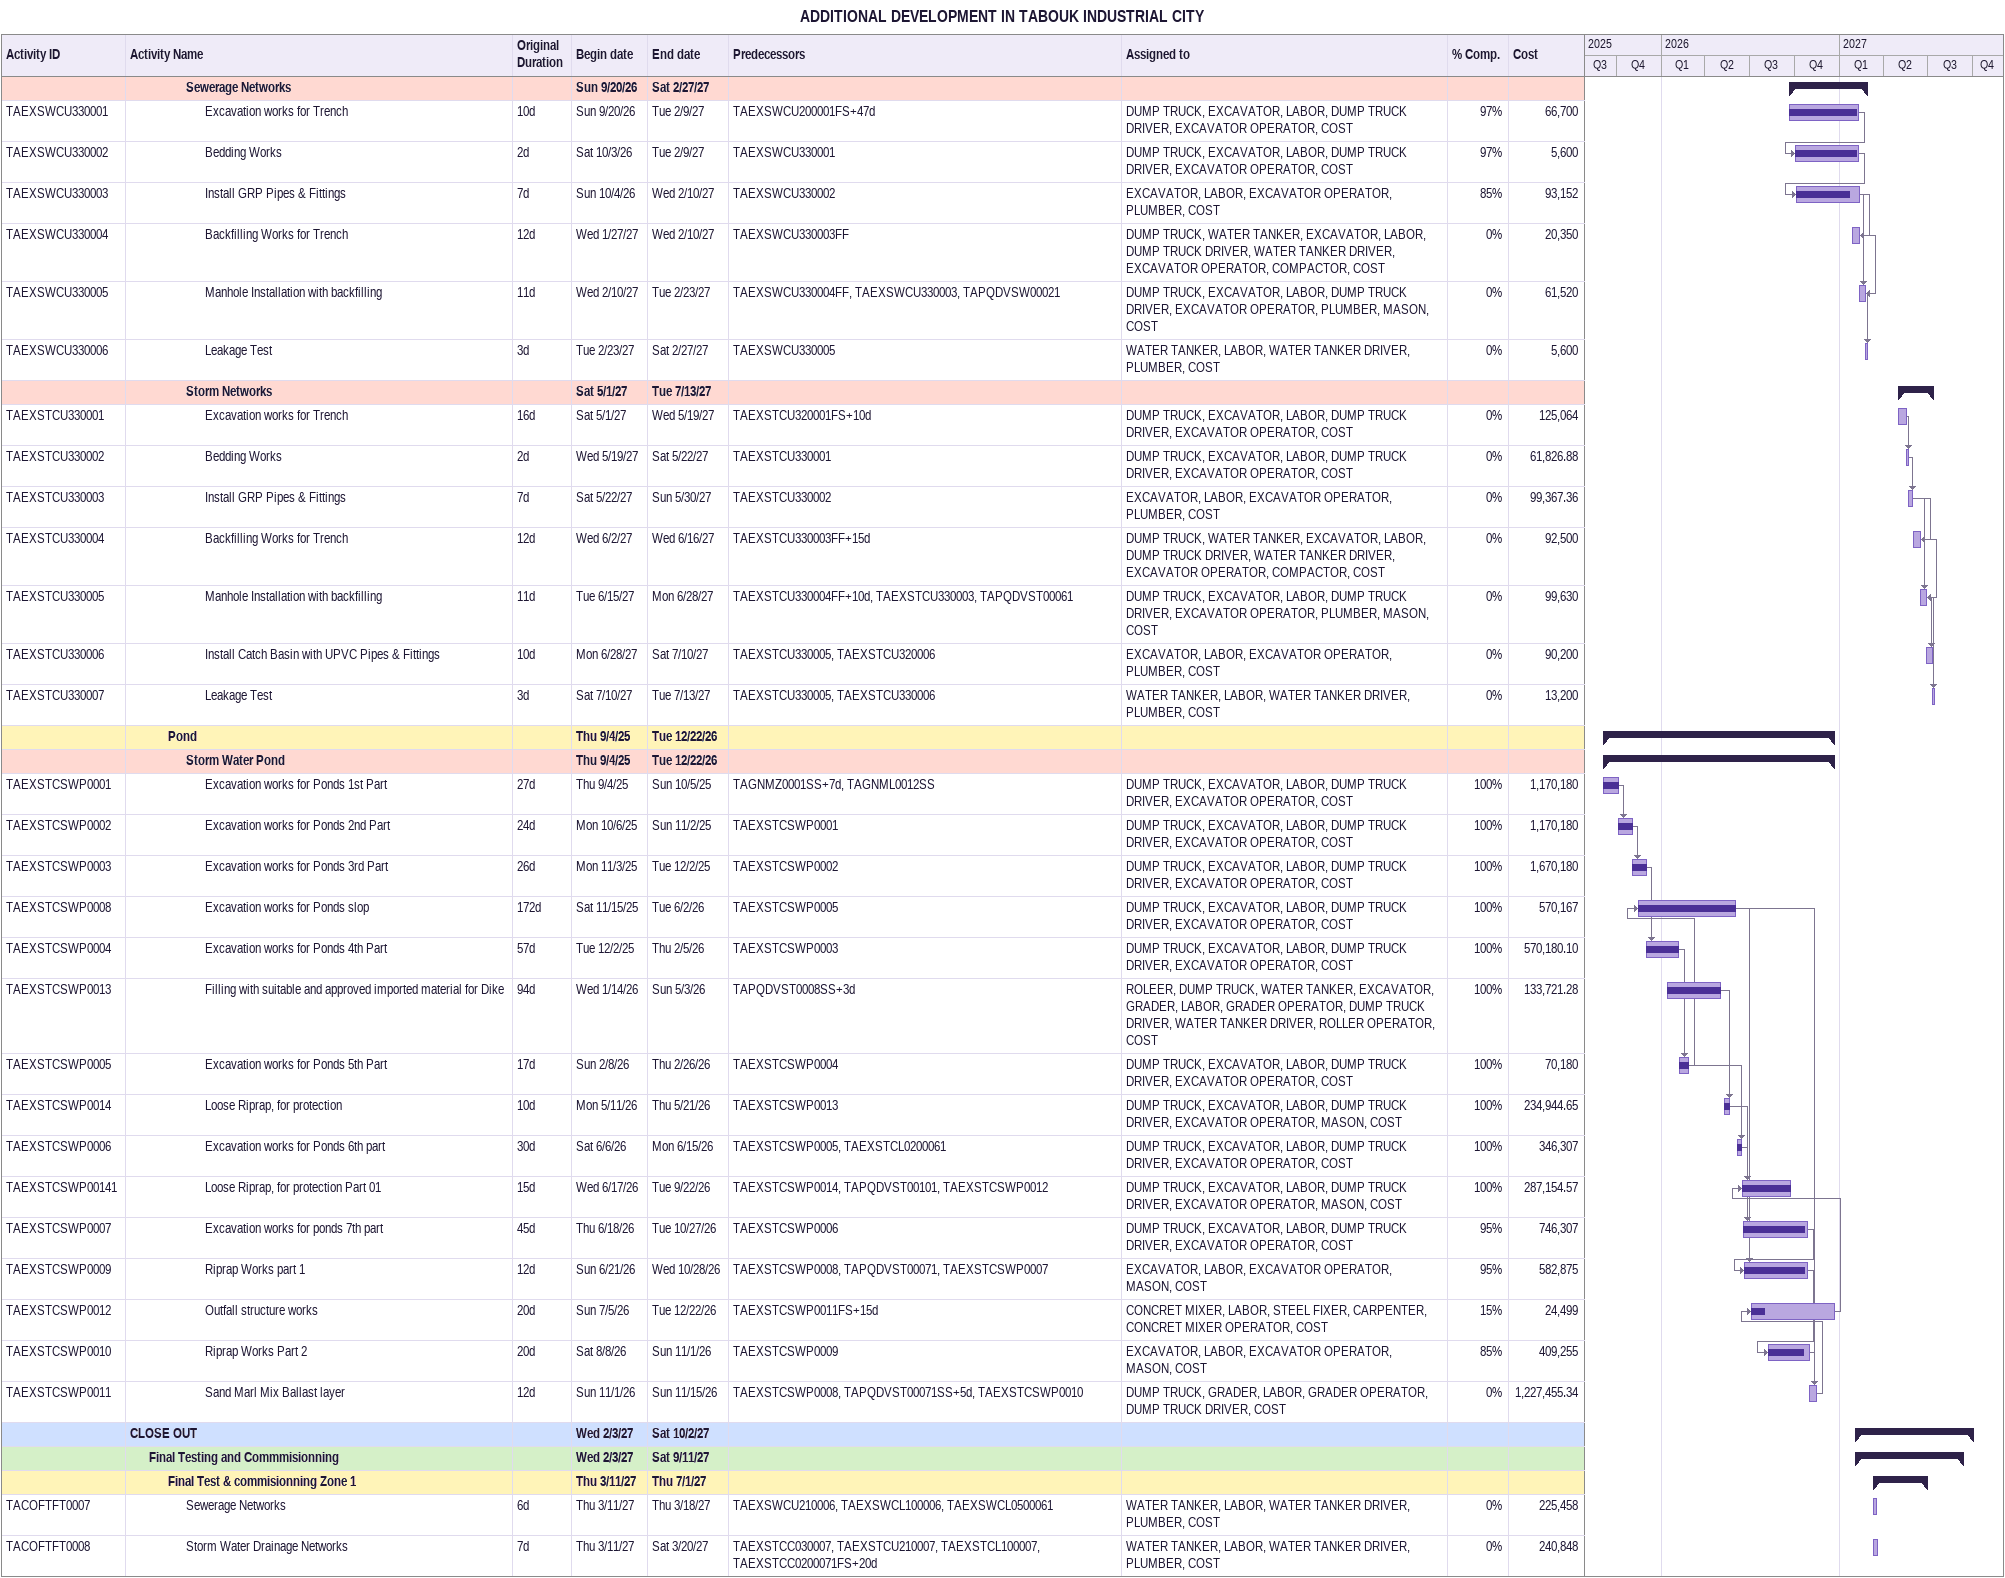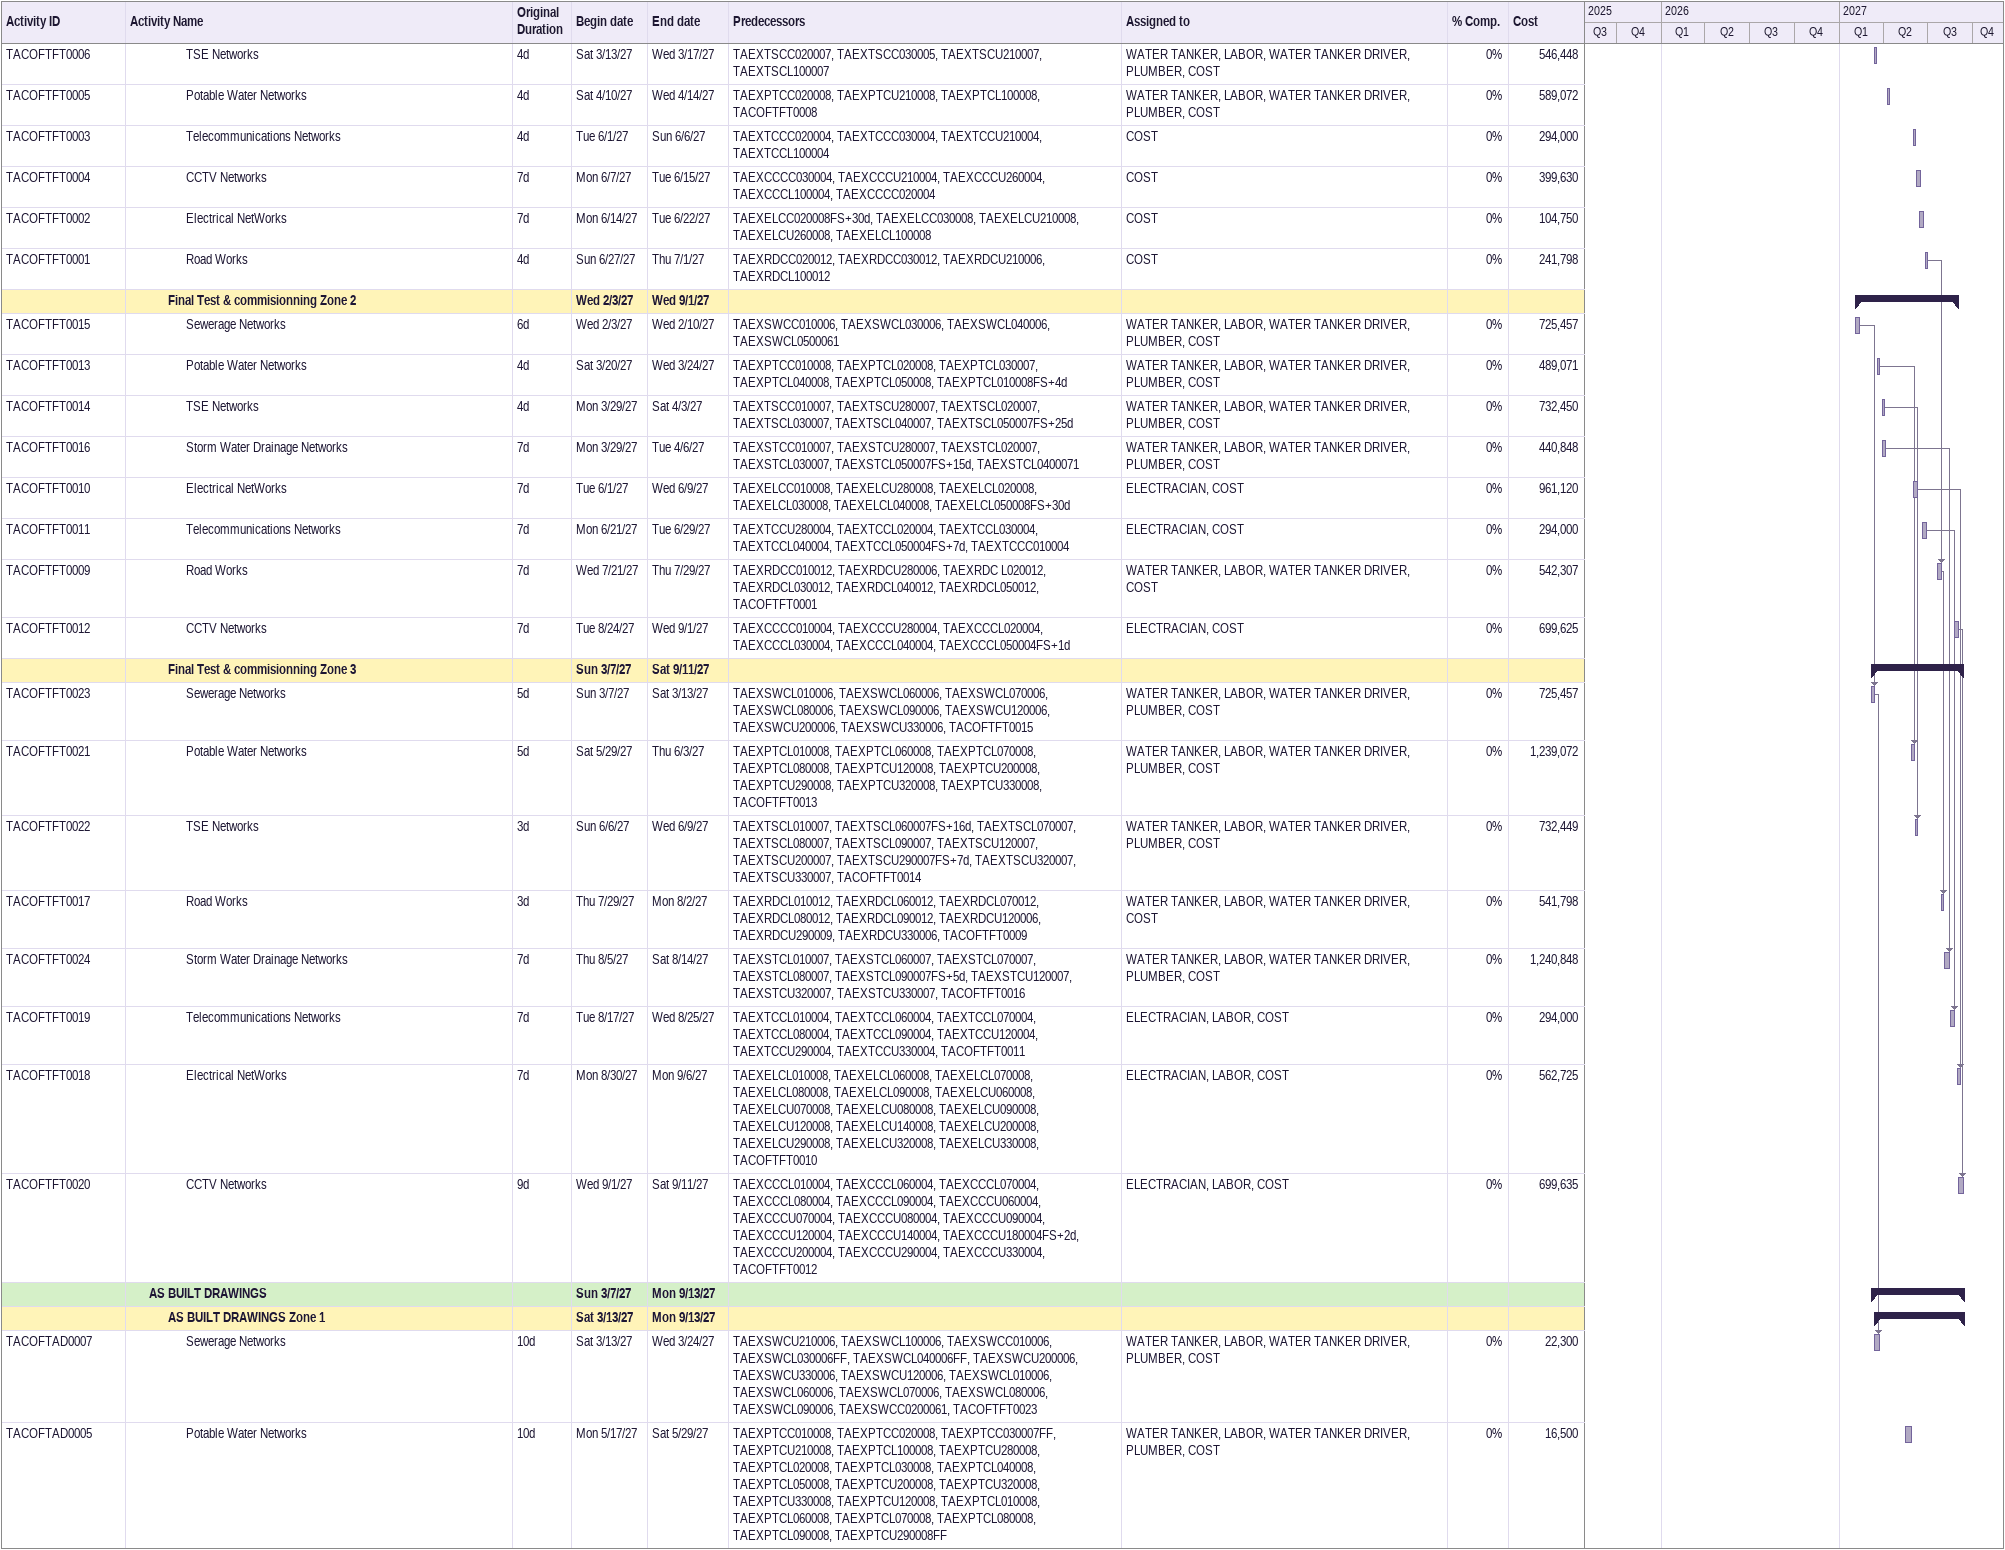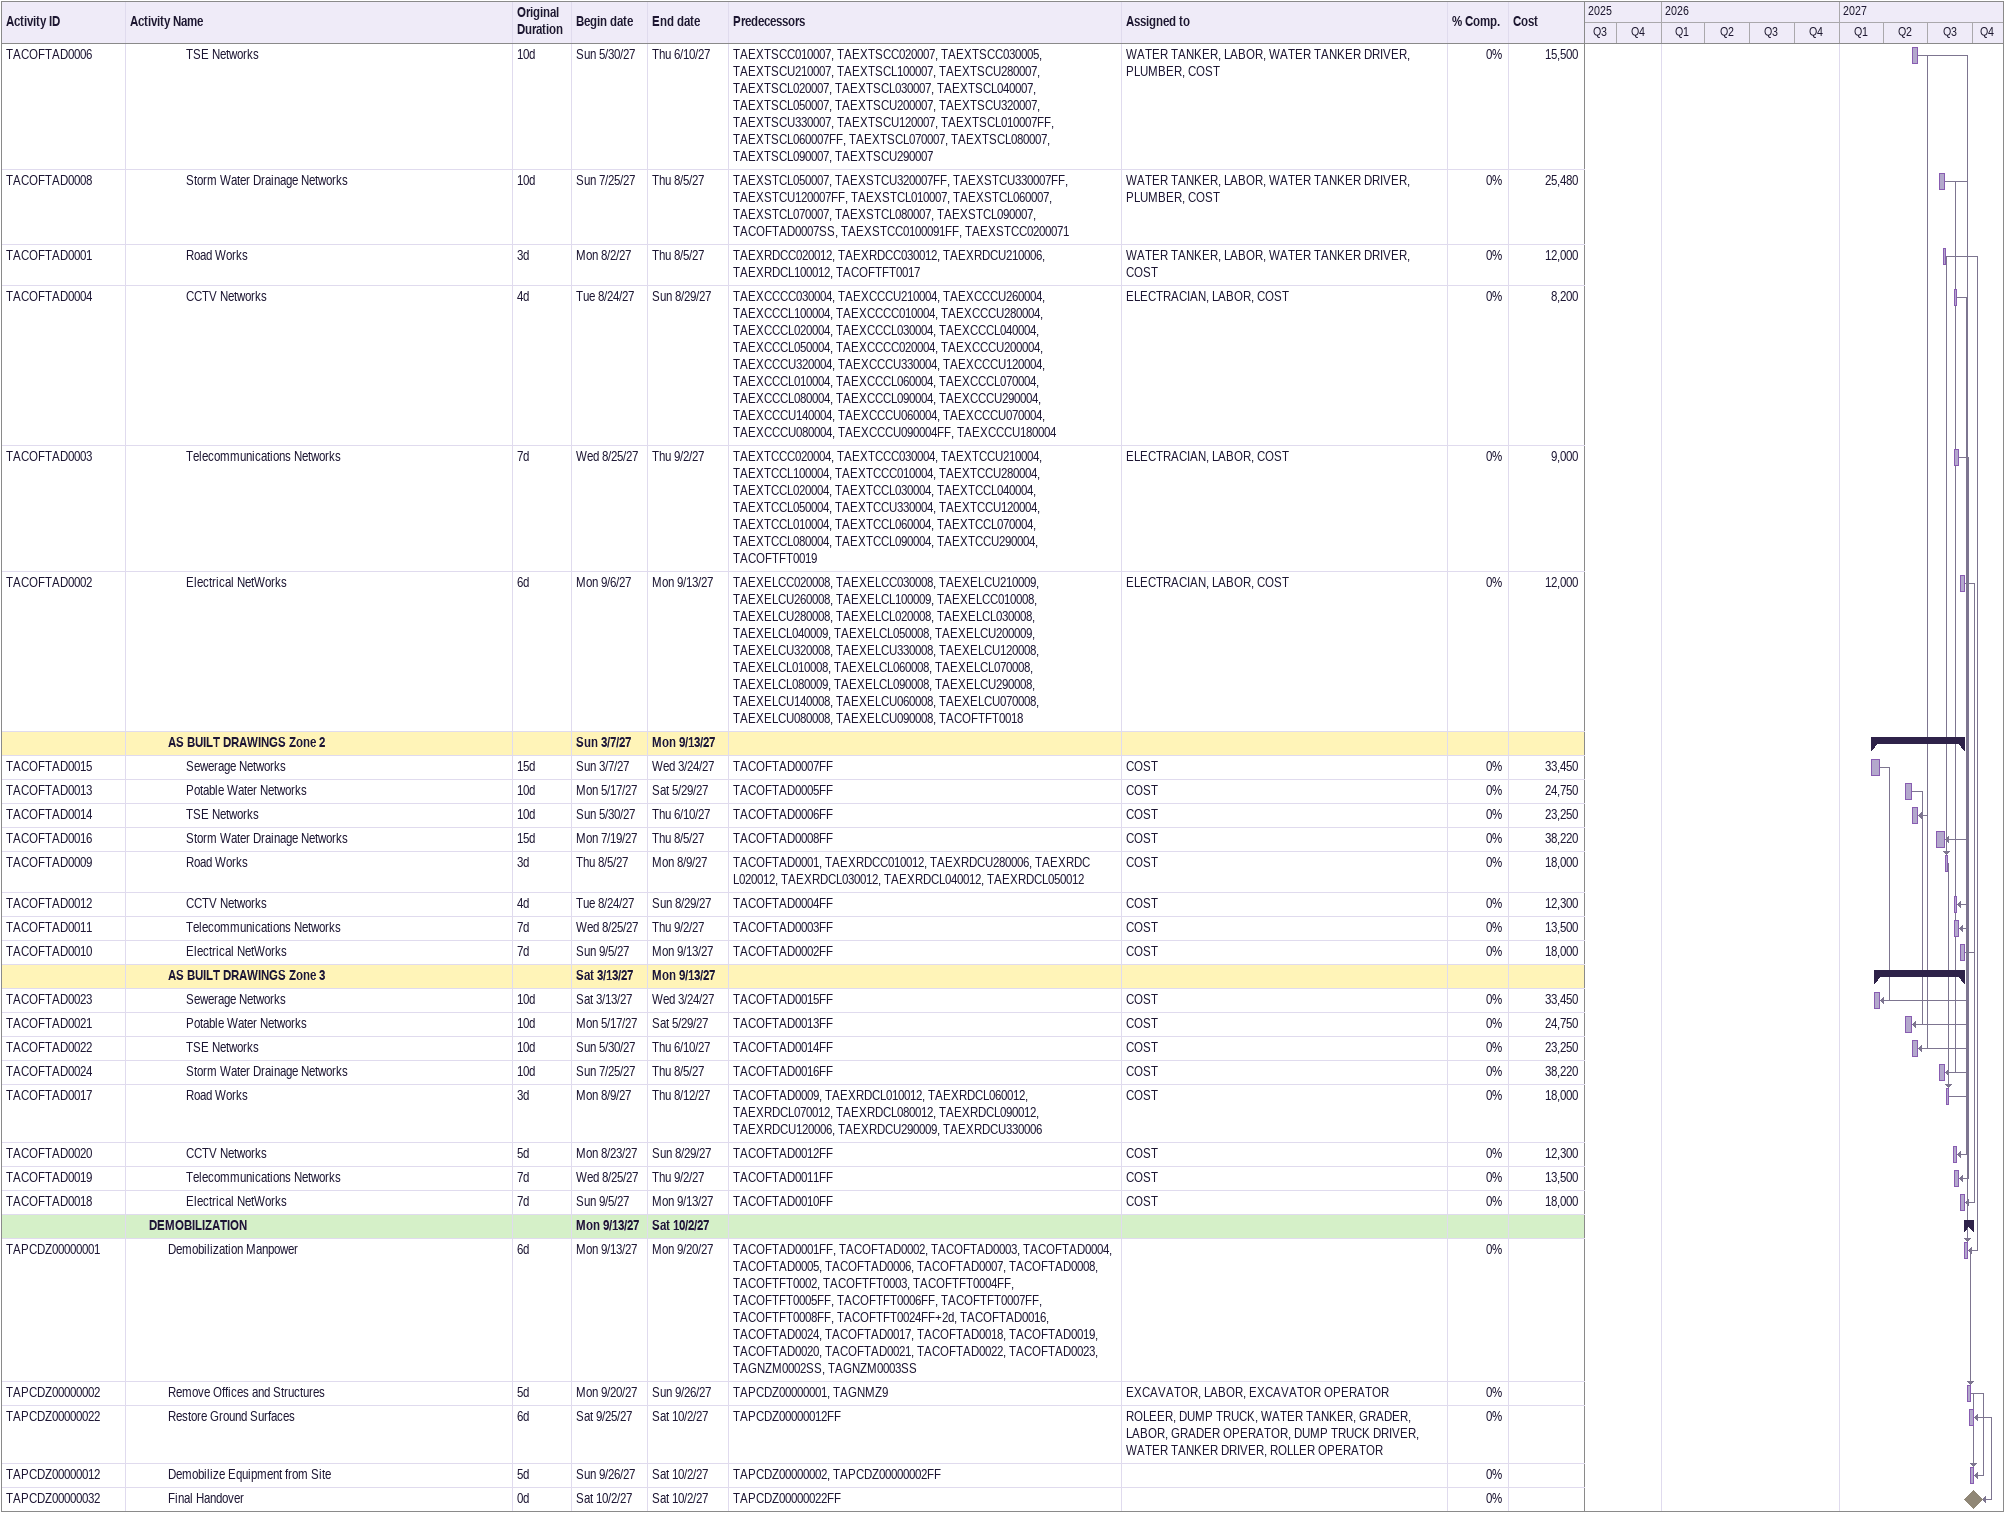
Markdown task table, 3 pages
ADDITIONAL DEVELOPMENT IN TABOUK INDUSTRIAL CITY

| ID | Level | Task | Original duration | Start | Finish | Predecessors | Resources | % complete | Cost |
|---|---|---|---|---|---|---|---|---|---|
|  | 4 | **Sewerage Networks** |  | 2026-09-20 | 2027-02-27 |  |  |  |  |
| TAEXSWCU330001 | 5 | Excavation works for Trench | 10d | 2026-09-20 | 2027-02-09 | TAEXSWCU200001FS+47d | DUMP TRUCK, EXCAVATOR, LABOR, DUMP TRUCK DRIVER, EXCAVATOR OPERATOR, COST | 97 | 66700 |
| TAEXSWCU330002 | 5 | Bedding Works | 2d | 2026-10-03 | 2027-02-09 | TAEXSWCU330001 | DUMP TRUCK, EXCAVATOR, LABOR, DUMP TRUCK DRIVER, EXCAVATOR OPERATOR, COST | 97 | 5600 |
| TAEXSWCU330003 | 5 | Install GRP Pipes & Fittings | 7d | 2026-10-04 | 2027-02-10 | TAEXSWCU330002 | EXCAVATOR, LABOR, EXCAVATOR OPERATOR, PLUMBER, COST | 85 | 93152 |
| TAEXSWCU330004 | 5 | Backfilling Works for Trench | 12d | 2027-01-27 | 2027-02-10 | TAEXSWCU330003FF | DUMP TRUCK, WATER TANKER, EXCAVATOR, LABOR, DUMP TRUCK DRIVER, WATER TANKER DRIVER, EXCAVATOR OPERATOR, COMPACTOR, COST | 0 | 20350 |
| TAEXSWCU330005 | 5 | Manhole Installation with backfilling | 11d | 2027-02-10 | 2027-02-23 | TAEXSWCU330004FF, TAEXSWCU330003, TAPQDVSW00021 | DUMP TRUCK, EXCAVATOR, LABOR, DUMP TRUCK DRIVER, EXCAVATOR OPERATOR, PLUMBER, MASON, COST | 0 | 61520 |
| TAEXSWCU330006 | 5 | Leakage Test | 3d | 2027-02-23 | 2027-02-27 | TAEXSWCU330005 | WATER TANKER, LABOR, WATER TANKER DRIVER, PLUMBER, COST | 0 | 5600 |
|  | 4 | **Storm Networks** |  | 2027-05-01 | 2027-07-13 |  |  |  |  |
| TAEXSTCU330001 | 5 | Excavation works for Trench | 16d | 2027-05-01 | 2027-05-19 | TAEXSTCU320001FS+10d | DUMP TRUCK, EXCAVATOR, LABOR, DUMP TRUCK DRIVER, EXCAVATOR OPERATOR, COST | 0 | 125064 |
| TAEXSTCU330002 | 5 | Bedding Works | 2d | 2027-05-19 | 2027-05-22 | TAEXSTCU330001 | DUMP TRUCK, EXCAVATOR, LABOR, DUMP TRUCK DRIVER, EXCAVATOR OPERATOR, COST | 0 | 61826.88 |
| TAEXSTCU330003 | 5 | Install GRP Pipes & Fittings | 7d | 2027-05-22 | 2027-05-30 | TAEXSTCU330002 | EXCAVATOR, LABOR, EXCAVATOR OPERATOR, PLUMBER, COST | 0 | 99367.36 |
| TAEXSTCU330004 | 5 | Backfilling Works for Trench | 12d | 2027-06-02 | 2027-06-16 | TAEXSTCU330003FF+15d | DUMP TRUCK, WATER TANKER, EXCAVATOR, LABOR, DUMP TRUCK DRIVER, WATER TANKER DRIVER, EXCAVATOR OPERATOR, COMPACTOR, COST | 0 | 92500 |
| TAEXSTCU330005 | 5 | Manhole Installation with backfilling | 11d | 2027-06-15 | 2027-06-28 | TAEXSTCU330004FF+10d, TAEXSTCU330003, TAPQDVST00061 | DUMP TRUCK, EXCAVATOR, LABOR, DUMP TRUCK DRIVER, EXCAVATOR OPERATOR, PLUMBER, MASON, COST | 0 | 99630 |
| TAEXSTCU330006 | 5 | Install Catch Basin with UPVC Pipes & Fittings | 10d | 2027-06-28 | 2027-07-10 | TAEXSTCU330005, TAEXSTCU320006 | EXCAVATOR, LABOR, EXCAVATOR OPERATOR, PLUMBER, COST | 0 | 90200 |
| TAEXSTCU330007 | 5 | Leakage Test | 3d | 2027-07-10 | 2027-07-13 | TAEXSTCU330005, TAEXSTCU330006 | WATER TANKER, LABOR, WATER TANKER DRIVER, PLUMBER, COST | 0 | 13200 |
|  | 3 | **Pond** |  | 2025-09-04 | 2026-12-22 |  |  |  |  |
|  | 4 | **Storm Water Pond** |  | 2025-09-04 | 2026-12-22 |  |  |  |  |
| TAEXSTCSWP0001 | 5 | Excavation works for Ponds 1st Part | 27d | 2025-09-04 | 2025-10-05 | TAGNMZ0001SS+7d, TAGNML0012SS | DUMP TRUCK, EXCAVATOR, LABOR, DUMP TRUCK DRIVER, EXCAVATOR OPERATOR, COST | 100 | 1170180 |
| TAEXSTCSWP0002 | 5 | Excavation works for Ponds 2nd Part | 24d | 2025-10-06 | 2025-11-02 | TAEXSTCSWP0001 | DUMP TRUCK, EXCAVATOR, LABOR, DUMP TRUCK DRIVER, EXCAVATOR OPERATOR, COST | 100 | 1170180 |
| TAEXSTCSWP0003 | 5 | Excavation works for Ponds 3rd Part | 26d | 2025-11-03 | 2025-12-02 | TAEXSTCSWP0002 | DUMP TRUCK, EXCAVATOR, LABOR, DUMP TRUCK DRIVER, EXCAVATOR OPERATOR, COST | 100 | 1670180 |
| TAEXSTCSWP0008 | 5 | Excavation works for Ponds slop | 172d | 2025-11-15 | 2026-06-02 | TAEXSTCSWP0005 | DUMP TRUCK, EXCAVATOR, LABOR, DUMP TRUCK DRIVER, EXCAVATOR OPERATOR, COST | 100 | 570167 |
| TAEXSTCSWP0004 | 5 | Excavation works for Ponds 4th Part | 57d | 2025-12-02 | 2026-02-05 | TAEXSTCSWP0003 | DUMP TRUCK, EXCAVATOR, LABOR, DUMP TRUCK DRIVER, EXCAVATOR OPERATOR, COST | 100 | 570180.10 |
| TAEXSTCSWP0013 | 5 | Filling with suitable and approved imported material for Dike | 94d | 2026-01-14 | 2026-05-03 | TAPQDVST0008SS+3d | ROLEER, DUMP TRUCK, WATER TANKER, EXCAVATOR, GRADER, LABOR, GRADER OPERATOR, DUMP TRUCK DRIVER, WATER TANKER DRIVER, ROLLER OPERATOR, COST | 100 | 133721.28 |
| TAEXSTCSWP0005 | 5 | Excavation works for Ponds 5th Part | 17d | 2026-02-08 | 2026-02-26 | TAEXSTCSWP0004 | DUMP TRUCK, EXCAVATOR, LABOR, DUMP TRUCK DRIVER, EXCAVATOR OPERATOR, COST | 100 | 70180 |
| TAEXSTCSWP0014 | 5 | Loose Riprap, for protection | 10d | 2026-05-11 | 2026-05-21 | TAEXSTCSWP0013 | DUMP TRUCK, EXCAVATOR, LABOR, DUMP TRUCK DRIVER, EXCAVATOR OPERATOR, MASON, COST | 100 | 234944.65 |
| TAEXSTCSWP0006 | 5 | Excavation works for Ponds 6th part | 30d | 2026-06-06 | 2026-06-15 | TAEXSTCSWP0005, TAEXSTCL0200061 | DUMP TRUCK, EXCAVATOR, LABOR, DUMP TRUCK DRIVER, EXCAVATOR OPERATOR, COST | 100 | 346307 |
| TAEXSTCSWP00141 | 5 | Loose Riprap, for protection Part 01 | 15d | 2026-06-17 | 2026-09-22 | TAEXSTCSWP0014, TAPQDVST00101, TAEXSTCSWP0012 | DUMP TRUCK, EXCAVATOR, LABOR, DUMP TRUCK DRIVER, EXCAVATOR OPERATOR, MASON, COST | 100 | 287154.57 |
| TAEXSTCSWP0007 | 5 | Excavation works for ponds 7th part | 45d | 2026-06-18 | 2026-10-27 | TAEXSTCSWP0006 | DUMP TRUCK, EXCAVATOR, LABOR, DUMP TRUCK DRIVER, EXCAVATOR OPERATOR, COST | 95 | 746307 |
| TAEXSTCSWP0009 | 5 | Riprap Works part 1 | 12d | 2026-06-21 | 2026-10-28 | TAEXSTCSWP0008, TAPQDVST00071, TAEXSTCSWP0007 | EXCAVATOR, LABOR, EXCAVATOR OPERATOR, MASON, COST | 95 | 582875 |
| TAEXSTCSWP0012 | 5 | Outfall structure works | 20d | 2026-07-05 | 2026-12-22 | TAEXSTCSWP0011FS+15d | CONCRET MIXER, LABOR, STEEL FIXER, CARPENTER, CONCRET MIXER OPERATOR, COST | 15 | 24499 |
| TAEXSTCSWP0010 | 5 | Riprap Works Part 2 | 20d | 2026-08-08 | 2026-11-01 | TAEXSTCSWP0009 | EXCAVATOR, LABOR, EXCAVATOR OPERATOR, MASON, COST | 85 | 409255 |
| TAEXSTCSWP0011 | 5 | Sand Marl Mix Ballast layer | 12d | 2026-11-01 | 2026-11-15 | TAEXSTCSWP0008, TAPQDVST00071SS+5d, TAEXSTCSWP0010 | DUMP TRUCK, GRADER, LABOR, GRADER OPERATOR, DUMP TRUCK DRIVER, COST | 0 | 1227455.34 |
|  | 1 | **CLOSE OUT** |  | 2027-02-03 | 2027-10-02 |  |  |  |  |
|  | 2 | **Final Testing and Commmisionning** |  | 2027-02-03 | 2027-09-11 |  |  |  |  |
|  | 3 | **Final Test & commisionning Zone 1** |  | 2027-03-11 | 2027-07-01 |  |  |  |  |
| TACOFTFT0007 | 4 | Sewerage Networks | 6d | 2027-03-11 | 2027-03-18 | TAEXSWCU210006, TAEXSWCL100006, TAEXSWCL0500061 | WATER TANKER, LABOR, WATER TANKER DRIVER, PLUMBER, COST | 0 | 225458 |
| TACOFTFT0008 | 4 | Storm Water Drainage Networks | 7d | 2027-03-11 | 2027-03-20 | TAEXSTCC030007, TAEXSTCU210007, TAEXSTCL100007, TAEXSTCC0200071FS+20d | WATER TANKER, LABOR, WATER TANKER DRIVER, PLUMBER, COST | 0 | 240848 |
| TACOFTFT0006 | 4 | TSE Networks | 4d | 2027-03-13 | 2027-03-17 | TAEXTSCC020007, TAEXTSCC030005, TAEXTSCU210007, TAEXTSCL100007 | WATER TANKER, LABOR, WATER TANKER DRIVER, PLUMBER, COST | 0 | 546448 |
| TACOFTFT0005 | 4 | Potable Water Networks | 4d | 2027-04-10 | 2027-04-14 | TAEXPTCC020008, TAEXPTCU210008, TAEXPTCL100008, TACOFTFT0008 | WATER TANKER, LABOR, WATER TANKER DRIVER, PLUMBER, COST | 0 | 589072 |
| TACOFTFT0003 | 4 | Telecommunications Networks | 4d | 2027-06-01 | 2027-06-06 | TAEXTCCC020004, TAEXTCCC030004, TAEXTCCU210004, TAEXTCCL100004 | COST | 0 | 294000 |
| TACOFTFT0004 | 4 | CCTV Networks | 7d | 2027-06-07 | 2027-06-15 | TAEXCCCC030004, TAEXCCCU210004, TAEXCCCU260004, TAEXCCCL100004, TAEXCCCC020004 | COST | 0 | 399630 |
| TACOFTFT0002 | 4 | Electrical NetWorks | 7d | 2027-06-14 | 2027-06-22 | TAEXELCC020008FS+30d, TAEXELCC030008, TAEXELCU210008, TAEXELCU260008, TAEXELCL100008 | COST | 0 | 104750 |
| TACOFTFT0001 | 4 | Road Works | 4d | 2027-06-27 | 2027-07-01 | TAEXRDCC020012, TAEXRDCC030012, TAEXRDCU210006, TAEXRDCL100012 | COST | 0 | 241798 |
|  | 3 | **Final Test & commisionning Zone 2** |  | 2027-02-03 | 2027-09-01 |  |  |  |  |
| TACOFTFT0015 | 4 | Sewerage Networks | 6d | 2027-02-03 | 2027-02-10 | TAEXSWCC010006, TAEXSWCL030006, TAEXSWCL040006, TAEXSWCL0500061 | WATER TANKER, LABOR, WATER TANKER DRIVER, PLUMBER, COST | 0 | 725457 |
| TACOFTFT0013 | 4 | Potable Water Networks | 4d | 2027-03-20 | 2027-03-24 | TAEXPTCC010008, TAEXPTCL020008, TAEXPTCL030007, TAEXPTCL040008, TAEXPTCL050008, TAEXPTCL010008FS+4d | WATER TANKER, LABOR, WATER TANKER DRIVER, PLUMBER, COST | 0 | 489071 |
| TACOFTFT0014 | 4 | TSE Networks | 4d | 2027-03-29 | 2027-04-03 | TAEXTSCC010007, TAEXTSCU280007, TAEXTSCL020007, TAEXTSCL030007, TAEXTSCL040007, TAEXTSCL050007FS+25d | WATER TANKER, LABOR, WATER TANKER DRIVER, PLUMBER, COST | 0 | 732450 |
| TACOFTFT0016 | 4 | Storm Water Drainage Networks | 7d | 2027-03-29 | 2027-04-06 | TAEXSTCC010007, TAEXSTCU280007, TAEXSTCL020007, TAEXSTCL030007, TAEXSTCL050007FS+15d, TAEXSTCL0400071 | WATER TANKER, LABOR, WATER TANKER DRIVER, PLUMBER, COST | 0 | 440848 |
| TACOFTFT0010 | 4 | Electrical NetWorks | 7d | 2027-06-01 | 2027-06-09 | TAEXELCC010008, TAEXELCU280008, TAEXELCL020008, TAEXELCL030008, TAEXELCL040008, TAEXELCL050008FS+30d | ELECTRACIAN, COST | 0 | 961120 |
| TACOFTFT0011 | 4 | Telecommunications Networks | 7d | 2027-06-21 | 2027-06-29 | TAEXTCCU280004, TAEXTCCL020004, TAEXTCCL030004, TAEXTCCL040004, TAEXTCCL050004FS+7d, TAEXTCCC010004 | ELECTRACIAN, COST | 0 | 294000 |
| TACOFTFT0009 | 4 | Road Works | 7d | 2027-07-21 | 2027-07-29 | TAEXRDCC010012, TAEXRDCU280006, TAEXRDC L020012, TAEXRDCL030012, TAEXRDCL040012, TAEXRDCL050012, TACOFTFT0001 | WATER TANKER, LABOR, WATER TANKER DRIVER, COST | 0 | 542307 |
| TACOFTFT0012 | 4 | CCTV Networks | 7d | 2027-08-24 | 2027-09-01 | TAEXCCCC010004, TAEXCCCU280004, TAEXCCCL020004, TAEXCCCL030004, TAEXCCCL040004, TAEXCCCL050004FS+1d | ELECTRACIAN, COST | 0 | 699625 |
|  | 3 | **Final Test & commisionning Zone 3** |  | 2027-03-07 | 2027-09-11 |  |  |  |  |
| TACOFTFT0023 | 4 | Sewerage Networks | 5d | 2027-03-07 | 2027-03-13 | TAEXSWCL010006, TAEXSWCL060006, TAEXSWCL070006, TAEXSWCL080006, TAEXSWCL090006, TAEXSWCU120006, TAEXSWCU200006, TAEXSWCU330006, TACOFTFT0015 | WATER TANKER, LABOR, WATER TANKER DRIVER, PLUMBER, COST | 0 | 725457 |
| TACOFTFT0021 | 4 | Potable Water Networks | 5d | 2027-05-29 | 2027-06-03 | TAEXPTCL010008, TAEXPTCL060008, TAEXPTCL070008, TAEXPTCL080008, TAEXPTCU120008, TAEXPTCU200008, TAEXPTCU290008, TAEXPTCU320008, TAEXPTCU330008, TACOFTFT0013 | WATER TANKER, LABOR, WATER TANKER DRIVER, PLUMBER, COST | 0 | 1239072 |
| TACOFTFT0022 | 4 | TSE Networks | 3d | 2027-06-06 | 2027-06-09 | TAEXTSCL010007, TAEXTSCL060007FS+16d, TAEXTSCL070007, TAEXTSCL080007, TAEXTSCL090007, TAEXTSCU120007, TAEXTSCU200007, TAEXTSCU290007FS+7d, TAEXTSCU320007, TAEXTSCU330007, TACOFTFT0014 | WATER TANKER, LABOR, WATER TANKER DRIVER, PLUMBER, COST | 0 | 732449 |
| TACOFTFT0017 | 4 | Road Works | 3d | 2027-07-29 | 2027-08-02 | TAEXRDCL010012, TAEXRDCL060012, TAEXRDCL070012, TAEXRDCL080012, TAEXRDCL090012, TAEXRDCU120006, TAEXRDCU290009, TAEXRDCU330006, TACOFTFT0009 | WATER TANKER, LABOR, WATER TANKER DRIVER, COST | 0 | 541798 |
| TACOFTFT0024 | 4 | Storm Water Drainage Networks | 7d | 2027-08-05 | 2027-08-14 | TAEXSTCL010007, TAEXSTCL060007, TAEXSTCL070007, TAEXSTCL080007, TAEXSTCL090007FS+5d, TAEXSTCU120007, TAEXSTCU320007, TAEXSTCU330007, TACOFTFT0016 | WATER TANKER, LABOR, WATER TANKER DRIVER, PLUMBER, COST | 0 | 1240848 |
| TACOFTFT0019 | 4 | Telecommunications Networks | 7d | 2027-08-17 | 2027-08-25 | TAEXTCCL010004, TAEXTCCL060004, TAEXTCCL070004, TAEXTCCL080004, TAEXTCCL090004, TAEXTCCU120004, TAEXTCCU290004, TAEXTCCU330004, TACOFTFT0011 | ELECTRACIAN, LABOR, COST | 0 | 294000 |
| TACOFTFT0018 | 4 | Electrical NetWorks | 7d | 2027-08-30 | 2027-09-06 | TAEXELCL010008, TAEXELCL060008, TAEXELCL070008, TAEXELCL080008, TAEXELCL090008, TAEXELCU060008, TAEXELCU070008, TAEXELCU080008, TAEXELCU090008, TAEXELCU120008, TAEXELCU140008, TAEXELCU200008, TAEXELCU290008, TAEXELCU320008, TAEXELCU330008, TACOFTFT0010 | ELECTRACIAN, LABOR, COST | 0 | 562725 |
| TACOFTFT0020 | 4 | CCTV Networks | 9d | 2027-09-01 | 2027-09-11 | TAEXCCCL010004, TAEXCCCL060004, TAEXCCCL070004, TAEXCCCL080004, TAEXCCCL090004, TAEXCCCU060004, TAEXCCCU070004, TAEXCCCU080004, TAEXCCCU090004, TAEXCCCU120004, TAEXCCCU140004, TAEXCCCU180004FS+2d, TAEXCCCU200004, TAEXCCCU290004, TAEXCCCU330004, TACOFTFT0012 | ELECTRACIAN, LABOR, COST | 0 | 699635 |
|  | 2 | **AS BUILT DRAWINGS** |  | 2027-03-07 | 2027-09-13 |  |  |  |  |
|  | 3 | **AS BUILT DRAWINGS Zone 1** |  | 2027-03-13 | 2027-09-13 |  |  |  |  |
| TACOFTAD0007 | 4 | Sewerage Networks | 10d | 2027-03-13 | 2027-03-24 | TAEXSWCU210006, TAEXSWCL100006, TAEXSWCC010006, TAEXSWCL030006FF, TAEXSWCL040006FF, TAEXSWCU200006, TAEXSWCU330006, TAEXSWCU120006, TAEXSWCL010006, TAEXSWCL060006, TAEXSWCL070006, TAEXSWCL080006, TAEXSWCL090006, TAEXSWCC0200061, TACOFTFT0023 | WATER TANKER, LABOR, WATER TANKER DRIVER, PLUMBER, COST | 0 | 22300 |
| TACOFTAD0005 | 4 | Potable Water Networks | 10d | 2027-05-17 | 2027-05-29 | TAEXPTCC010008, TAEXPTCC020008, TAEXPTCC030007FF, TAEXPTCU210008, TAEXPTCL100008, TAEXPTCU280008, TAEXPTCL020008, TAEXPTCL030008, TAEXPTCL040008, TAEXPTCL050008, TAEXPTCU200008, TAEXPTCU320008, TAEXPTCU330008, TAEXPTCU120008, TAEXPTCL010008, TAEXPTCL060008, TAEXPTCL070008, TAEXPTCL080008, TAEXPTCL090008, TAEXPTCU290008FF | WATER TANKER, LABOR, WATER TANKER DRIVER, PLUMBER, COST | 0 | 16500 |
| TACOFTAD0006 | 4 | TSE Networks | 10d | 2027-05-30 | 2027-06-10 | TAEXTSCC010007, TAEXTSCC020007, TAEXTSCC030005, TAEXTSCU210007, TAEXTSCL100007, TAEXTSCU280007, TAEXTSCL020007, TAEXTSCL030007, TAEXTSCL040007, TAEXTSCL050007, TAEXTSCU200007, TAEXTSCU320007, TAEXTSCU330007, TAEXTSCU120007, TAEXTSCL010007FF, TAEXTSCL060007FF, TAEXTSCL070007, TAEXTSCL080007, TAEXTSCL090007, TAEXTSCU290007 | WATER TANKER, LABOR, WATER TANKER DRIVER, PLUMBER, COST | 0 | 15500 |
| TACOFTAD0008 | 4 | Storm Water Drainage Networks | 10d | 2027-07-25 | 2027-08-05 | TAEXSTCL050007, TAEXSTCU320007FF, TAEXSTCU330007FF, TAEXSTCU120007FF, TAEXSTCL010007, TAEXSTCL060007, TAEXSTCL070007, TAEXSTCL080007, TAEXSTCL090007, TACOFTAD0007SS, TAEXSTCC0100091FF, TAEXSTCC0200071 | WATER TANKER, LABOR, WATER TANKER DRIVER, PLUMBER, COST | 0 | 25480 |
| TACOFTAD0001 | 4 | Road Works | 3d | 2027-08-02 | 2027-08-05 | TAEXRDCC020012, TAEXRDCC030012, TAEXRDCU210006, TAEXRDCL100012, TACOFTFT0017 | WATER TANKER, LABOR, WATER TANKER DRIVER, COST | 0 | 12000 |
| TACOFTAD0004 | 4 | CCTV Networks | 4d | 2027-08-24 | 2027-08-29 | TAEXCCCC030004, TAEXCCCU210004, TAEXCCCU260004, TAEXCCCL100004, TAEXCCCC010004, TAEXCCCU280004, TAEXCCCL020004, TAEXCCCL030004, TAEXCCCL040004, TAEXCCCL050004, TAEXCCCC020004, TAEXCCCU200004, TAEXCCCU320004, TAEXCCCU330004, TAEXCCCU120004, TAEXCCCL010004, TAEXCCCL060004, TAEXCCCL070004, TAEXCCCL080004, TAEXCCCL090004, TAEXCCCU290004, TAEXCCCU140004, TAEXCCCU060004, TAEXCCCU070004, TAEXCCCU080004, TAEXCCCU090004FF, TAEXCCCU180004 | ELECTRACIAN, LABOR, COST | 0 | 8200 |
| TACOFTAD0003 | 4 | Telecommunications Networks | 7d | 2027-08-25 | 2027-09-02 | TAEXTCCC020004, TAEXTCCC030004, TAEXTCCU210004, TAEXTCCL100004, TAEXTCCC010004, TAEXTCCU280004, TAEXTCCL020004, TAEXTCCL030004, TAEXTCCL040004, TAEXTCCL050004, TAEXTCCU330004, TAEXTCCU120004, TAEXTCCL010004, TAEXTCCL060004, TAEXTCCL070004, TAEXTCCL080004, TAEXTCCL090004, TAEXTCCU290004, TACOFTFT0019 | ELECTRACIAN, LABOR, COST | 0 | 9000 |
| TACOFTAD0002 | 4 | Electrical NetWorks | 6d | 2027-09-06 | 2027-09-13 | TAEXELCC020008, TAEXELCC030008, TAEXELCU210009, TAEXELCU260008, TAEXELCL100009, TAEXELCC010008, TAEXELCU280008, TAEXELCL020008, TAEXELCL030008, TAEXELCL040009, TAEXELCL050008, TAEXELCU200009, TAEXELCU320008, TAEXELCU330008, TAEXELCU120008, TAEXELCL010008, TAEXELCL060008, TAEXELCL070008, TAEXELCL080009, TAEXELCL090008, TAEXELCU290008, TAEXELCU140008, TAEXELCU060008, TAEXELCU070008, TAEXELCU080008, TAEXELCU090008, TACOFTFT0018 | ELECTRACIAN, LABOR, COST | 0 | 12000 |
|  | 3 | **AS BUILT DRAWINGS Zone 2** |  | 2027-03-07 | 2027-09-13 |  |  |  |  |
| TACOFTAD0015 | 4 | Sewerage Networks | 15d | 2027-03-07 | 2027-03-24 | TACOFTAD0007FF | COST | 0 | 33450 |
| TACOFTAD0013 | 4 | Potable Water Networks | 10d | 2027-05-17 | 2027-05-29 | TACOFTAD0005FF | COST | 0 | 24750 |
| TACOFTAD0014 | 4 | TSE Networks | 10d | 2027-05-30 | 2027-06-10 | TACOFTAD0006FF | COST | 0 | 23250 |
| TACOFTAD0016 | 4 | Storm Water Drainage Networks | 15d | 2027-07-19 | 2027-08-05 | TACOFTAD0008FF | COST | 0 | 38220 |
| TACOFTAD0009 | 4 | Road Works | 3d | 2027-08-05 | 2027-08-09 | TACOFTAD0001, TAEXRDCC010012, TAEXRDCU280006, TAEXRDC L020012, TAEXRDCL030012, TAEXRDCL040012, TAEXRDCL050012 | COST | 0 | 18000 |
| TACOFTAD0012 | 4 | CCTV Networks | 4d | 2027-08-24 | 2027-08-29 | TACOFTAD0004FF | COST | 0 | 12300 |
| TACOFTAD0011 | 4 | Telecommunications Networks | 7d | 2027-08-25 | 2027-09-02 | TACOFTAD0003FF | COST | 0 | 13500 |
| TACOFTAD0010 | 4 | Electrical NetWorks | 7d | 2027-09-05 | 2027-09-13 | TACOFTAD0002FF | COST | 0 | 18000 |
|  | 3 | **AS BUILT DRAWINGS Zone 3** |  | 2027-03-13 | 2027-09-13 |  |  |  |  |
| TACOFTAD0023 | 4 | Sewerage Networks | 10d | 2027-03-13 | 2027-03-24 | TACOFTAD0015FF | COST | 0 | 33450 |
| TACOFTAD0021 | 4 | Potable Water Networks | 10d | 2027-05-17 | 2027-05-29 | TACOFTAD0013FF | COST | 0 | 24750 |
| TACOFTAD0022 | 4 | TSE Networks | 10d | 2027-05-30 | 2027-06-10 | TACOFTAD0014FF | COST | 0 | 23250 |
| TACOFTAD0024 | 4 | Storm Water Drainage Networks | 10d | 2027-07-25 | 2027-08-05 | TACOFTAD0016FF | COST | 0 | 38220 |
| TACOFTAD0017 | 4 | Road Works | 3d | 2027-08-09 | 2027-08-12 | TACOFTAD0009, TAEXRDCL010012, TAEXRDCL060012, TAEXRDCL070012, TAEXRDCL080012, TAEXRDCL090012, TAEXRDCU120006, TAEXRDCU290009, TAEXRDCU330006 | COST | 0 | 18000 |
| TACOFTAD0020 | 4 | CCTV Networks | 5d | 2027-08-23 | 2027-08-29 | TACOFTAD0012FF | COST | 0 | 12300 |
| TACOFTAD0019 | 4 | Telecommunications Networks | 7d | 2027-08-25 | 2027-09-02 | TACOFTAD0011FF | COST | 0 | 13500 |
| TACOFTAD0018 | 4 | Electrical NetWorks | 7d | 2027-09-05 | 2027-09-13 | TACOFTAD0010FF | COST | 0 | 18000 |
|  | 2 | **DEMOBILIZATION** |  | 2027-09-13 | 2027-10-02 |  |  |  |  |
| TAPCDZ00000001 | 3 | Demobilization Manpower | 6d | 2027-09-13 | 2027-09-20 | TACOFTAD0001FF, TACOFTAD0002, TACOFTAD0003, TACOFTAD0004, TACOFTAD0005, TACOFTAD0006, TACOFTAD0007, TACOFTAD0008, TACOFTFT0002, TACOFTFT0003, TACOFTFT0004FF, TACOFTFT0005FF, TACOFTFT0006FF, TACOFTFT0007FF, TACOFTFT0008FF, TACOFTFT0024FF+2d, TACOFTAD0016, TACOFTAD0024, TACOFTAD0017, TACOFTAD0018, TACOFTAD0019, TACOFTAD0020, TACOFTAD0021, TACOFTAD0022, TACOFTAD0023, TAGNZM0002SS, TAGNZM0003SS |  | 0 |  |
| TAPCDZ00000002 | 3 | Remove Offices and Structures | 5d | 2027-09-20 | 2027-09-26 | TAPCDZ00000001, TAGNMZ9 | EXCAVATOR, LABOR, EXCAVATOR OPERATOR | 0 |  |
| TAPCDZ00000022 | 3 | Restore Ground Surfaces | 6d | 2027-09-25 | 2027-10-02 | TAPCDZ00000012FF | ROLEER, DUMP TRUCK, WATER TANKER, GRADER, LABOR, GRADER OPERATOR, DUMP TRUCK DRIVER, WATER TANKER DRIVER, ROLLER OPERATOR | 0 |  |
| TAPCDZ00000012 | 3 | Demobilize Equipment from Site | 5d | 2027-09-26 | 2027-10-02 | TAPCDZ00000002, TAPCDZ00000002FF |  | 0 |  |
| TAPCDZ00000032 | 3 | Final Handover | 0d | 2027-10-02 | 2027-10-02 | TAPCDZ00000022FF |  | 0 |  |
